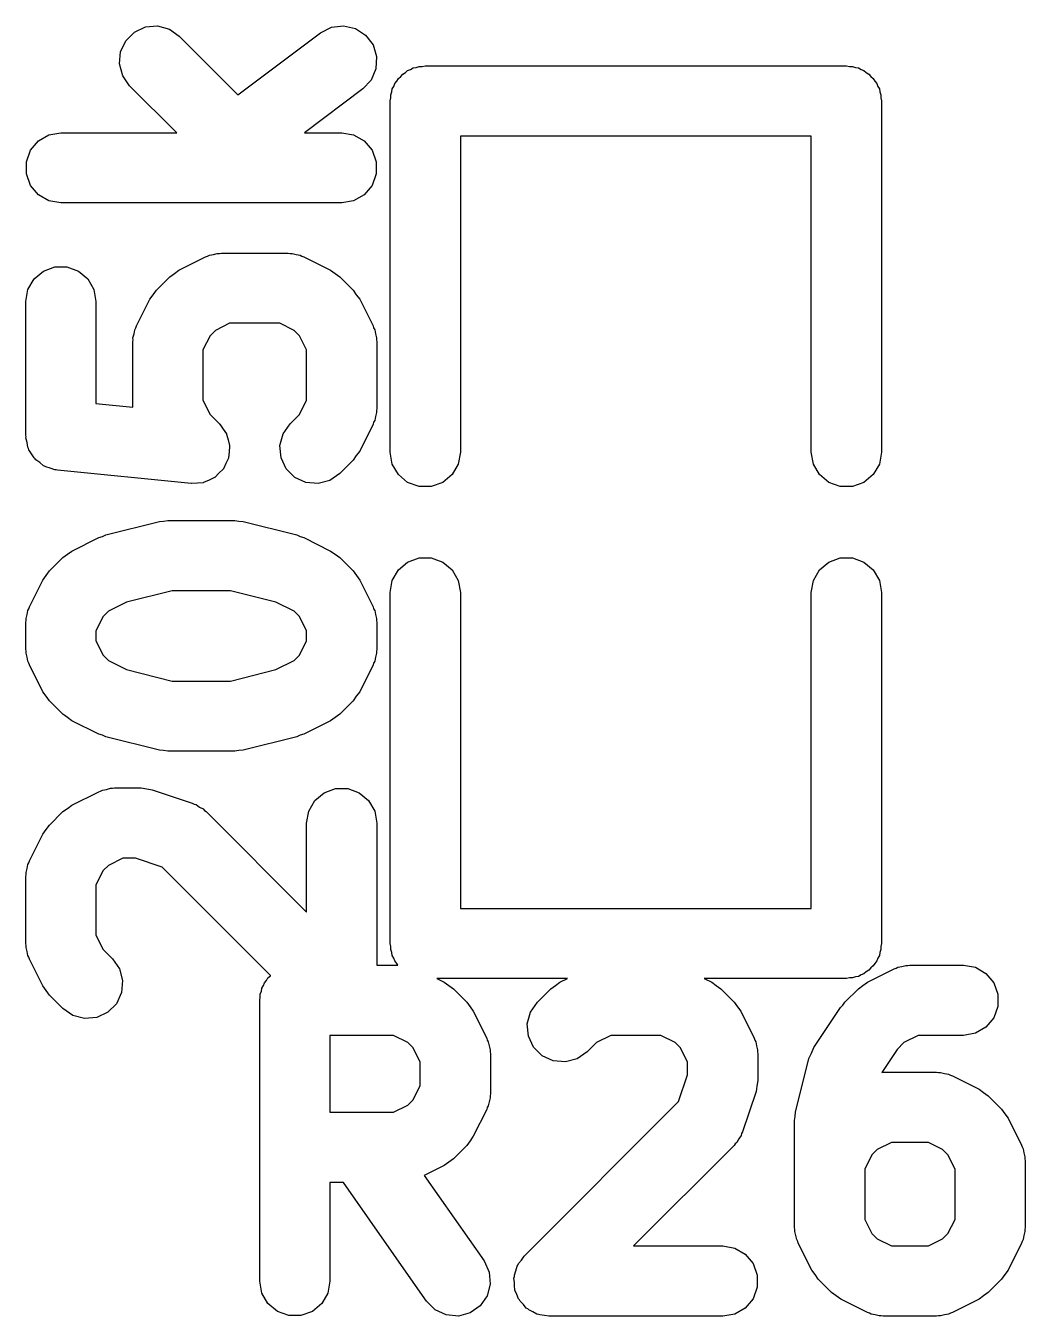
# Model space of a CAD drawing. Extents: x 51 to 137, y -158 to -25.
# Drawn here: x 95.67 to 97.478, y -59.612 to -57.278 of the extents above; entities that cross this region are included whole.
import ezdxf

# ---------------------------------------------------------------- set-up
doc = ezdxf.new("R2010")
doc.units = 0
doc.header["$MEASUREMENT"] = 0
doc.layers.add('BLACK', color=7, linetype='CONTINUOUS')

msp = doc.modelspace()

# ---------------------------------------------------------------- linework, layer by layer
at = {"layer": 'Black'}
for p, q in [((95.8667, -57.2896), (95.8867, -57.2803)), ((95.8867, -57.2803), (95.9087, -57.2784)), ((95.9087, -57.2784), (95.93, -57.2841)), ((96.2037, -57.2908), (96.2234, -57.2809)), ((96.2234, -57.2809), (96.2453, -57.2782)), ((96.2453, -57.2782), (96.2668, -57.2832)), ((96.2668, -57.2832), (96.2852, -57.2953)), ((95.8418, -57.3252), (95.8511, -57.3052)), ((95.8511, -57.3052), (95.8667, -57.2896)), ((95.93, -57.2841), (95.948, -57.2967)), ((95.948, -57.2967), (96.0542, -57.4029)), ((96.0542, -57.4029), (96.2037, -57.2908)), ((96.2852, -57.2953), (96.2985, -57.3129)), ((95.8399, -57.3472), (95.8418, -57.3252)), ((96.2985, -57.3129), (96.3049, -57.334)), ((95.8456, -57.3685), (95.8399, -57.3472)), ((96.3049, -57.334), (96.3036, -57.3561)), ((96.3713, -57.3545), (96.3768, -57.3536)), ((96.3768, -57.3536), (96.382, -57.3517)), ((96.382, -57.3517), (96.3875, -57.3517)), ((96.3875, -57.3517), (96.393, -57.3507)), ((96.393, -57.3507), (97.155, -57.3507)), ((97.155, -57.3507), (97.1605, -57.3517)), ((97.1605, -57.3517), (97.166, -57.3517)), ((97.166, -57.3517), (97.1712, -57.3536)), ((97.1712, -57.3536), (97.1767, -57.3545)), ((95.8582, -57.3865), (95.8456, -57.3685)), ((96.295, -57.3763), (96.2799, -57.3924)), ((96.3036, -57.3561), (96.295, -57.3763)), ((96.3416, -57.3782), (96.3444, -57.3734)), ((96.3444, -57.3734), (96.3486, -57.3698)), ((96.3486, -57.3698), (96.3522, -57.3656)), ((96.3522, -57.3656), (96.357, -57.3628)), ((96.357, -57.3628), (96.3612, -57.3592)), ((96.3612, -57.3592), (96.3665, -57.3573)), ((96.3665, -57.3573), (96.3713, -57.3545)), ((97.1767, -57.3545), (97.1815, -57.3573)), ((97.1815, -57.3573), (97.1867, -57.3592)), ((97.1867, -57.3592), (97.191, -57.3628)), ((97.191, -57.3628), (97.1958, -57.3656)), ((97.1958, -57.3656), (97.1994, -57.3698)), ((97.1994, -57.3698), (97.2036, -57.3734)), ((97.2036, -57.3734), (97.2064, -57.3782)), ((95.9434, -57.4717), (95.8582, -57.3865)), ((96.2799, -57.3924), (96.1743, -57.4717)), ((96.3305, -57.4032), (96.3324, -57.3979)), ((96.3324, -57.3979), (96.3333, -57.3925)), ((96.3333, -57.3925), (96.3361, -57.3877)), ((96.3361, -57.3877), (96.338, -57.3824)), ((96.338, -57.3824), (96.3416, -57.3782)), ((97.2064, -57.3782), (97.21, -57.3824)), ((97.21, -57.3824), (97.2119, -57.3877)), ((97.2119, -57.3877), (97.2147, -57.3925)), ((97.2147, -57.3925), (97.2156, -57.3979)), ((97.2156, -57.3979), (97.2175, -57.4032)), ((96.3295, -57.4142), (96.3305, -57.4087)), ((96.3295, -58.0492), (96.3295, -57.4142)), ((96.3305, -57.4087), (96.3305, -57.4032)), ((97.2175, -57.4032), (97.2175, -57.4087)), ((97.2175, -57.4087), (97.2185, -57.4142)), ((97.2185, -57.4142), (97.2185, -58.0492)), ((95.6788, -57.5034), (95.693, -57.4865)), ((95.693, -57.4865), (95.7121, -57.4755)), ((95.7121, -57.4755), (95.7338, -57.4717)), ((95.7338, -57.4717), (95.9434, -57.4717)), ((96.1743, -57.4717), (96.2418, -57.4717)), ((96.2418, -57.4717), (96.2635, -57.4755)), ((96.2635, -57.4755), (96.2826, -57.4865)), ((96.2826, -57.4865), (96.2968, -57.5034)), ((97.0915, -57.4777), (96.4565, -57.4777)), ((96.4565, -57.4777), (96.4565, -58.0492)), ((97.0915, -58.0492), (97.0915, -57.4777)), ((95.6713, -57.5241), (95.6788, -57.5034)), ((96.2968, -57.5034), (96.3043, -57.5241)), ((95.6713, -57.5462), (95.6713, -57.5241)), ((96.3043, -57.5241), (96.3043, -57.5462)), ((95.6788, -57.5669), (95.6713, -57.5462)), ((96.3043, -57.5462), (96.2968, -57.5669)), ((95.693, -57.5838), (95.6788, -57.5669)), ((95.7121, -57.5948), (95.693, -57.5838)), ((96.2826, -57.5838), (96.2635, -57.5948)), ((96.2968, -57.5669), (96.2826, -57.5838)), ((95.7338, -57.5987), (95.7121, -57.5948)), ((96.2418, -57.5987), (95.7338, -57.5987)), ((96.2635, -57.5948), (96.2418, -57.5987)), ((95.9473, -57.7203), (95.9957, -57.6961)), ((95.9957, -57.6961), (95.9992, -57.695)), ((95.9992, -57.695), (96.0024, -57.6932)), ((96.0024, -57.6932), (96.0097, -57.6919)), ((96.0097, -57.6919), (96.0168, -57.6898)), ((96.0168, -57.6898), (96.0205, -57.69)), ((96.0205, -57.69), (96.0241, -57.6894)), ((96.0241, -57.6894), (96.145, -57.6894)), ((96.145, -57.6894), (96.1487, -57.69)), ((96.1487, -57.69), (96.1523, -57.6898)), ((96.1523, -57.6898), (96.1594, -57.6919)), ((96.1594, -57.6919), (96.1668, -57.6932)), ((96.1668, -57.6932), (96.1699, -57.695)), ((96.1699, -57.695), (96.1734, -57.6961)), ((96.1734, -57.6961), (96.2218, -57.7203)), ((95.6852, -57.7362), (95.7021, -57.7221)), ((95.7021, -57.7221), (95.7228, -57.7145)), ((95.7228, -57.7145), (95.7448, -57.7145)), ((95.7448, -57.7145), (95.7656, -57.7221)), ((95.7656, -57.7221), (95.7825, -57.7362)), ((95.9308, -57.7322), (95.9391, -57.7263)), ((95.9391, -57.7263), (95.9473, -57.7203)), ((96.2218, -57.7203), (96.23, -57.7263)), ((96.23, -57.7263), (96.2383, -57.7322)), ((95.6741, -57.7553), (95.6852, -57.7362)), ((95.7825, -57.7362), (95.7935, -57.7553)), ((95.9066, -57.7563), (95.9308, -57.7322)), ((96.2383, -57.7322), (96.2625, -57.7563)), ((95.6703, -57.7771), (95.6741, -57.7553)), ((95.7935, -57.7553), (95.7973, -57.7771)), ((95.8705, -57.8212), (95.8947, -57.7728)), ((95.8947, -57.7728), (95.9008, -57.7647)), ((95.9008, -57.7647), (95.9066, -57.7563)), ((96.2625, -57.7563), (96.2683, -57.7647)), ((96.2683, -57.7647), (96.2744, -57.7728)), ((96.2744, -57.7728), (96.2986, -57.8212)), ((95.6703, -58.019), (95.6703, -57.7771)), ((95.7973, -57.7771), (95.7973, -57.9615)), ((96.0391, -57.8164), (96.0133, -57.8292)), ((96.1301, -57.8164), (96.0391, -57.8164)), ((96.1558, -57.8292), (96.1301, -57.8164)), ((95.8642, -57.8424), (95.8664, -57.8352)), ((95.8645, -57.846), (95.8642, -57.8424)), ((95.8664, -57.8352), (95.8677, -57.8279)), ((95.8677, -57.8279), (95.8695, -57.8247)), ((95.8695, -57.8247), (95.8705, -57.8212)), ((96.0037, -57.8389), (95.9908, -57.8646)), ((96.0133, -57.8292), (96.0037, -57.8389)), ((96.1654, -57.8389), (96.1558, -57.8292)), ((96.1783, -57.8646), (96.1654, -57.8389)), ((96.2986, -57.8212), (96.2996, -57.8247)), ((96.2996, -57.8247), (96.3015, -57.8279)), ((96.3015, -57.8279), (96.3028, -57.8352)), ((96.3028, -57.8352), (96.3049, -57.8424)), ((96.3049, -57.8424), (96.3047, -57.846)), ((95.8638, -57.8496), (95.8645, -57.846)), ((95.8638, -57.9681), (95.8638, -57.8496)), ((95.9908, -57.8646), (95.9908, -57.9556)), ((96.1783, -57.9556), (96.1783, -57.8646)), ((96.3047, -57.846), (96.3053, -57.8496)), ((96.3053, -57.8496), (96.3053, -57.9706)), ((95.9908, -57.9556), (96.0037, -57.9813)), ((96.1654, -57.9813), (96.1783, -57.9556)), ((95.7973, -57.9615), (95.8638, -57.9681)), ((96.0037, -57.9813), (96.0206, -57.9983)), ((96.1485, -57.9983), (96.1654, -57.9813)), ((96.3049, -57.9778), (96.3028, -57.985)), ((96.3053, -57.9706), (96.3047, -57.9742)), ((96.3047, -57.9742), (96.3049, -57.9778)), ((96.0206, -57.9983), (96.0208, -57.9986)), ((96.0208, -57.9986), (96.0212, -57.9988)), ((96.0212, -57.9988), (96.0272, -58.0076)), ((96.1359, -58.0163), (96.1485, -57.9983)), ((96.2986, -57.999), (96.2744, -58.0474)), ((96.2996, -57.9955), (96.2986, -57.999)), ((96.3015, -57.9923), (96.2996, -57.9955)), ((96.3028, -57.985), (96.3015, -57.9923)), ((95.6707, -58.0213), (95.6703, -58.019)), ((95.6705, -58.0237), (95.6707, -58.0213)), ((95.6726, -58.0321), (95.6705, -58.0237)), ((96.0272, -58.0076), (96.0333, -58.0163)), ((96.0333, -58.0163), (96.0334, -58.0167)), ((96.0334, -58.0167), (96.0336, -58.017)), ((96.0336, -58.017), (96.0362, -58.0273)), ((96.0362, -58.0273), (96.039, -58.0376)), ((96.1302, -58.0376), (96.1359, -58.0163)), ((95.6741, -58.0407), (95.6726, -58.0321)), ((95.6753, -58.0428), (95.6741, -58.0407)), ((95.6759, -58.0451), (95.6753, -58.0428)), ((95.6808, -58.0523), (95.6759, -58.0451)), ((95.6852, -58.0598), (95.6808, -58.0523)), ((96.038, -58.0489), (96.0371, -58.0596)), ((96.039, -58.0384), (96.038, -58.0489)), ((96.039, -58.0376), (96.0389, -58.038)), ((96.0389, -58.038), (96.039, -58.0384)), ((96.1321, -58.0596), (96.1302, -58.0376)), ((96.2744, -58.0474), (96.2683, -58.0555)), ((96.3333, -58.0709), (96.3295, -58.0492)), ((96.4565, -58.0492), (96.4527, -58.0709)), ((97.0953, -58.0709), (97.0915, -58.0492)), ((97.2185, -58.0492), (97.2147, -58.0709)), ((95.687, -58.0613), (95.6852, -58.0598)), ((95.6884, -58.0633), (95.687, -58.0613)), ((95.6954, -58.0684), (95.6884, -58.0633)), ((95.7021, -58.074), (95.6954, -58.0684)), ((95.7043, -58.0748), (95.7021, -58.074)), ((95.7063, -58.0762), (95.7043, -58.0748)), ((95.7146, -58.0785), (95.7063, -58.0762)), ((96.0322, -58.0699), (96.0277, -58.0796)), ((96.0368, -58.0603), (96.0322, -58.0699)), ((96.0369, -58.06), (96.0368, -58.0603)), ((96.0371, -58.0596), (96.0369, -58.06)), ((96.1414, -58.0796), (96.1321, -58.0596)), ((96.2625, -58.0639), (96.2383, -58.0881)), ((96.2683, -58.0555), (96.2625, -58.0639)), ((96.3444, -58.09), (96.3333, -58.0709)), ((96.4527, -58.0709), (96.4416, -58.09)), ((97.1064, -58.09), (97.0953, -58.0709)), ((97.2147, -58.0709), (97.2036, -58.09)), ((95.7228, -58.0815), (95.7146, -58.0785)), ((95.7252, -58.0815), (95.7228, -58.0815)), ((95.7275, -58.0821), (95.7252, -58.0815)), ((95.9694, -58.1063), (95.7275, -58.0821)), ((96.0018, -58.1), (95.9921, -58.1045)), ((96.0115, -58.0956), (96.0018, -58.1)), ((96.0118, -58.0953), (96.0115, -58.0956)), ((96.0121, -58.0952), (96.0118, -58.0953)), ((96.0197, -58.0876), (96.0121, -58.0952)), ((96.0273, -58.0802), (96.0197, -58.0876)), ((96.0274, -58.0799), (96.0273, -58.0802)), ((96.0277, -58.0796), (96.0274, -58.0799)), ((96.157, -58.0952), (96.1414, -58.0796)), ((96.177, -58.1045), (96.157, -58.0952)), ((96.2203, -58.1007), (96.199, -58.1064)), ((96.2383, -58.0881), (96.2203, -58.1007)), ((96.3612, -58.1042), (96.3444, -58.09)), ((96.4416, -58.09), (96.4247, -58.1042)), ((97.1232, -58.1042), (97.1064, -58.09)), ((97.2036, -58.09), (97.1867, -58.1042)), ((95.9698, -58.1063), (95.9694, -58.1063)), ((95.9702, -58.1064), (95.9698, -58.1063)), ((95.9808, -58.1055), (95.9702, -58.1064)), ((95.9914, -58.1047), (95.9808, -58.1055)), ((95.9917, -58.1045), (95.9914, -58.1047)), ((95.9921, -58.1045), (95.9917, -58.1045)), ((96.199, -58.1064), (96.177, -58.1045)), ((96.382, -58.1117), (96.3612, -58.1042)), ((96.404, -58.1117), (96.382, -58.1117)), ((96.4247, -58.1042), (96.404, -58.1117)), ((97.144, -58.1117), (97.1232, -58.1042)), ((97.166, -58.1117), (97.144, -58.1117)), ((97.1867, -58.1042), (97.166, -58.1117)), ((95.8152, -58.1993), (95.9119, -58.1751)), ((95.9119, -58.1751), (95.9197, -58.1745)), ((95.9197, -58.1745), (95.9273, -58.1732)), ((95.9273, -58.1732), (96.0483, -58.1732)), ((96.0483, -58.1732), (96.0559, -58.1745)), ((96.0559, -58.1745), (96.0637, -58.1751)), ((96.0637, -58.1751), (96.1604, -58.1993)), ((95.7538, -58.2283), (95.8022, -58.2041)), ((95.8022, -58.2041), (95.8088, -58.2021)), ((95.8088, -58.2021), (95.8152, -58.1993)), ((96.1604, -58.1993), (96.1668, -58.2021)), ((96.1668, -58.2021), (96.1734, -58.2041)), ((96.1734, -58.2041), (96.2218, -58.2283)), ((95.7131, -58.2643), (95.7373, -58.2402)), ((95.7373, -58.2402), (95.7456, -58.2343)), ((95.7456, -58.2343), (95.7538, -58.2283)), ((96.2218, -58.2283), (96.23, -58.2343)), ((96.23, -58.2343), (96.2383, -58.2402)), ((96.2383, -58.2402), (96.2625, -58.2643)), ((96.3612, -58.2482), (96.382, -58.2407)), ((96.382, -58.2407), (96.404, -58.2407)), ((96.404, -58.2407), (96.4247, -58.2482)), ((97.1232, -58.2482), (97.144, -58.2407)), ((97.144, -58.2407), (97.166, -58.2407)), ((97.166, -58.2407), (97.1867, -58.2482)), ((96.3333, -58.2815), (96.3444, -58.2624)), ((96.3444, -58.2624), (96.3612, -58.2482)), ((96.4247, -58.2482), (96.4416, -58.2624)), ((96.4416, -58.2624), (96.4527, -58.2815)), ((97.0953, -58.2815), (97.1064, -58.2624)), ((97.1064, -58.2624), (97.1232, -58.2482)), ((97.1867, -58.2482), (97.2036, -58.2624)), ((97.2036, -58.2624), (97.2147, -58.2815)), ((95.677, -58.3292), (95.7012, -58.2809)), ((95.7012, -58.2809), (95.7073, -58.2727)), ((95.7073, -58.2727), (95.7131, -58.2643)), ((96.2625, -58.2643), (96.2684, -58.2727)), ((96.2684, -58.2727), (96.2744, -58.2808)), ((96.2744, -58.2808), (96.2986, -58.3292)), ((96.3295, -58.3032), (96.3333, -58.2815)), ((96.4527, -58.2815), (96.4565, -58.3032)), ((97.0915, -58.3032), (97.0953, -58.2815)), ((97.2147, -58.2815), (97.2185, -58.3032)), ((95.9351, -58.3002), (95.8527, -58.3208)), ((96.0405, -58.3002), (95.9351, -58.3002)), ((96.1229, -58.3208), (96.0405, -58.3002)), ((96.3295, -58.9382), (96.3295, -58.3032)), ((96.4565, -58.3032), (96.4565, -58.8747)), ((97.0915, -58.8747), (97.0915, -58.3032)), ((97.2185, -58.3032), (97.2185, -58.9382)), ((95.6741, -58.3359), (95.676, -58.3327)), ((95.676, -58.3327), (95.677, -58.3292)), ((95.8527, -58.3208), (95.8198, -58.3372)), ((96.1558, -58.3372), (96.1229, -58.3208)), ((96.2986, -58.3292), (96.2996, -58.3327)), ((96.2996, -58.3327), (96.3015, -58.3359)), ((95.6703, -58.3576), (95.6709, -58.354)), ((95.6707, -58.3504), (95.6728, -58.3432)), ((95.6709, -58.354), (95.6707, -58.3504)), ((95.6728, -58.3432), (95.6741, -58.3359)), ((95.8102, -58.3469), (95.7973, -58.3726)), ((95.8198, -58.3372), (95.8102, -58.3469)), ((96.1654, -58.3469), (96.1558, -58.3372)), ((96.1783, -58.3726), (96.1654, -58.3469)), ((96.3015, -58.3359), (96.3028, -58.3432)), ((96.3028, -58.3432), (96.3049, -58.3504)), ((96.3049, -58.3504), (96.3047, -58.354)), ((96.3047, -58.354), (96.3053, -58.3576)), ((95.6703, -58.406), (95.6703, -58.3576)), ((95.7973, -58.3726), (95.7973, -58.391)), ((96.1783, -58.391), (96.1783, -58.3726)), ((96.3053, -58.3576), (96.3053, -58.406)), ((95.7973, -58.391), (95.8102, -58.4168)), ((96.1654, -58.4168), (96.1783, -58.391)), ((95.6709, -58.4096), (95.6703, -58.406)), ((95.6707, -58.4133), (95.6709, -58.4096)), ((95.6728, -58.4204), (95.6707, -58.4133)), ((95.6741, -58.4277), (95.6728, -58.4204)), ((95.8102, -58.4168), (95.8198, -58.4264)), ((95.8198, -58.4264), (95.8527, -58.4429)), ((96.1229, -58.4429), (96.1558, -58.4264)), ((96.1558, -58.4264), (96.1654, -58.4168)), ((96.3028, -58.4204), (96.3015, -58.4277)), ((96.3049, -58.4133), (96.3028, -58.4204)), ((96.3053, -58.406), (96.3047, -58.4096)), ((96.3047, -58.4096), (96.3049, -58.4133)), ((95.676, -58.4309), (95.6741, -58.4277)), ((95.677, -58.4344), (95.676, -58.4309)), ((95.7012, -58.4828), (95.677, -58.4344)), ((95.8527, -58.4429), (95.9351, -58.4635)), ((96.0405, -58.4635), (96.1229, -58.4429)), ((96.2986, -58.4344), (96.2744, -58.4828)), ((96.2996, -58.4309), (96.2986, -58.4344)), ((96.3015, -58.4277), (96.2996, -58.4309)), ((95.9351, -58.4635), (96.0405, -58.4635)), ((95.7073, -58.491), (95.7012, -58.4828)), ((95.7131, -58.4993), (95.7073, -58.491)), ((96.2683, -58.491), (96.2625, -58.4993)), ((96.2744, -58.4828), (96.2683, -58.491)), ((95.7373, -58.5235), (95.7131, -58.4993)), ((96.2625, -58.4993), (96.2383, -58.5235)), ((95.7456, -58.5293), (95.7373, -58.5235)), ((95.7538, -58.5354), (95.7456, -58.5293)), ((95.8022, -58.5596), (95.7538, -58.5354)), ((96.2218, -58.5354), (96.1783, -58.5571)), ((96.23, -58.5293), (96.2218, -58.5354)), ((96.2383, -58.5235), (96.23, -58.5293)), ((95.8088, -58.5615), (95.8022, -58.5596)), ((95.8152, -58.5644), (95.8088, -58.5615)), ((95.9119, -58.5886), (95.8152, -58.5644)), ((96.1604, -58.5644), (96.0637, -58.5886)), ((96.1668, -58.5615), (96.1604, -58.5644)), ((96.1734, -58.5596), (96.1668, -58.5615)), ((96.1783, -58.5571), (96.1734, -58.5596)), ((95.9197, -58.5891), (95.9119, -58.5886)), ((95.9273, -58.5905), (95.9197, -58.5891)), ((96.0483, -58.5905), (95.9273, -58.5905)), ((96.0559, -58.5891), (96.0483, -58.5905)), ((96.0637, -58.5886), (96.0559, -58.5891)), ((95.8057, -58.6626), (95.8089, -58.6608)), ((95.8089, -58.6608), (95.8162, -58.6595)), ((95.8162, -58.6595), (95.8233, -58.6574)), ((95.8233, -58.6574), (95.827, -58.6576)), ((95.827, -58.6576), (95.8306, -58.657)), ((95.8306, -58.657), (95.879, -58.657)), ((95.879, -58.657), (95.889, -58.6588)), ((95.889, -58.6588), (95.899, -58.6602)), ((95.899, -58.6602), (95.9716, -58.6844)), ((96.2101, -58.6655), (96.2308, -58.658)), ((96.2308, -58.658), (96.2528, -58.658)), ((96.2528, -58.658), (96.2736, -58.6655)), ((95.7538, -58.6879), (95.8022, -58.6637)), ((95.8022, -58.6637), (95.8057, -58.6626)), ((96.1821, -58.6988), (96.1932, -58.6797)), ((96.1932, -58.6797), (96.2101, -58.6655)), ((96.2736, -58.6655), (96.2905, -58.6797)), ((96.2905, -58.6797), (96.3015, -58.6988)), ((95.7131, -58.724), (95.7373, -58.6998)), ((95.7373, -58.6998), (95.7456, -58.694)), ((95.7456, -58.694), (95.7538, -58.6879)), ((95.9716, -58.6844), (95.9748, -58.6862)), ((95.9748, -58.6862), (95.9784, -58.6871)), ((95.9784, -58.6871), (95.9845, -58.6914)), ((95.9845, -58.6914), (95.991, -58.6949)), ((95.991, -58.6949), (95.9934, -58.6977)), ((95.9934, -58.6977), (95.9964, -58.6998)), ((95.9964, -58.6998), (96.1783, -58.8817)), ((96.1783, -58.7205), (96.1821, -58.6988)), ((96.3015, -58.6988), (96.3053, -58.7205)), ((95.7073, -58.7323), (95.7131, -58.724)), ((96.1783, -58.8817), (96.1783, -58.7205)), ((96.3053, -58.7205), (96.3053, -58.9775)), ((95.677, -58.7888), (95.7012, -58.7405)), ((95.7012, -58.7405), (95.7073, -58.7323)), ((95.6728, -58.8029), (95.6741, -58.7955)), ((95.6741, -58.7955), (95.676, -58.7924)), ((95.676, -58.7924), (95.677, -58.7888)), ((95.8198, -58.7969), (95.8102, -58.8065)), ((95.8456, -58.784), (95.8198, -58.7969)), ((95.8686, -58.784), (95.8456, -58.784)), ((95.9172, -58.8002), (95.8686, -58.784)), ((96.1132, -58.9961), (95.9172, -58.8002)), ((95.6703, -58.8172), (95.6709, -58.8136)), ((95.6703, -58.9382), (95.6703, -58.8172)), ((95.6707, -58.81), (95.6728, -58.8029)), ((95.6709, -58.8136), (95.6707, -58.81)), ((95.8102, -58.8065), (95.7973, -58.8322)), ((95.7973, -58.8322), (95.7973, -58.9232)), ((96.4565, -58.8747), (97.0915, -58.8747)), ((95.6709, -58.9418), (95.6703, -58.9382)), ((95.7973, -58.9232), (95.8102, -58.949)), ((96.3305, -58.9437), (96.3295, -58.9382)), ((97.2185, -58.9382), (97.2175, -58.9437)), ((95.6707, -58.9455), (95.6709, -58.9418)), ((95.6728, -58.9526), (95.6707, -58.9455)), ((95.6741, -58.9599), (95.6728, -58.9526)), ((95.676, -58.9631), (95.6741, -58.9599)), ((95.677, -58.9666), (95.676, -58.9631)), ((95.8102, -58.949), (95.8271, -58.9659)), ((96.3305, -58.9492), (96.3305, -58.9437)), ((96.3324, -58.9544), (96.3305, -58.9492)), ((96.3333, -58.9599), (96.3324, -58.9544)), ((96.3361, -58.9647), (96.3333, -58.9599)), ((97.2147, -58.9599), (97.2119, -58.9647)), ((97.2156, -58.9544), (97.2147, -58.9599)), ((97.2175, -58.9492), (97.2156, -58.9544)), ((97.2175, -58.9437), (97.2175, -58.9492)), ((95.7012, -59.015), (95.677, -58.9666)), ((95.8271, -58.9659), (95.8397, -58.9839)), ((95.8397, -58.9839), (95.8454, -59.0052)), ((96.3053, -58.9775), (96.3435, -58.9775)), ((96.338, -58.9699), (96.3361, -58.9647)), ((96.3416, -58.9742), (96.338, -58.9699)), ((96.3435, -58.9775), (96.3416, -58.9742)), ((97.1958, -58.9868), (97.191, -58.9896)), ((97.1931, -59.0084), (97.2415, -58.9842)), ((97.1994, -58.9826), (97.1958, -58.9868)), ((97.2036, -58.979), (97.1994, -58.9826)), ((97.2064, -58.9742), (97.2036, -58.979)), ((97.21, -58.9699), (97.2064, -58.9742)), ((97.2119, -58.9647), (97.21, -58.9699)), ((97.2415, -58.9842), (97.245, -58.9832)), ((97.245, -58.9832), (97.2482, -58.9813)), ((97.2482, -58.9813), (97.2555, -58.98)), ((97.2555, -58.98), (97.2626, -58.9779)), ((97.2626, -58.9779), (97.2663, -58.9781)), ((97.2663, -58.9781), (97.2699, -58.9775)), ((97.2699, -58.9775), (97.3667, -58.9775)), ((97.3667, -58.9775), (97.3884, -58.9813)), ((97.3884, -58.9813), (97.4075, -58.9924)), ((95.8454, -59.0052), (95.8435, -59.0272)), ((96.1002, -59.0145), (96.1021, -59.0093)), ((96.1021, -59.0093), (96.1057, -59.005)), ((96.1057, -59.005), (96.1085, -59.0002)), ((96.1085, -59.0002), (96.1128, -58.9966)), ((96.1128, -58.9966), (96.1132, -58.9961)), ((96.6502, -59.0017), (96.414, -59.0017)), ((96.414, -59.0017), (96.4274, -59.0084)), ((96.4274, -59.0084), (96.4356, -59.0145)), ((96.6286, -59.0145), (96.6367, -59.0084)), ((96.6367, -59.0084), (96.6502, -59.0017)), ((97.155, -59.0017), (96.8978, -59.0017)), ((96.8978, -59.0017), (96.9113, -59.0084)), ((96.9113, -59.0084), (96.9194, -59.0145)), ((97.1605, -59.0007), (97.155, -59.0017)), ((97.166, -59.0007), (97.1605, -59.0007)), ((97.1712, -58.9988), (97.166, -59.0007)), ((97.1767, -58.9979), (97.1712, -58.9988)), ((97.1815, -58.9951), (97.1767, -58.9979)), ((97.1867, -58.9932), (97.1815, -58.9951)), ((97.185, -59.0145), (97.1931, -59.0084)), ((97.191, -58.9896), (97.1867, -58.9932)), ((97.4075, -58.9924), (97.4217, -59.0093)), ((97.4217, -59.0093), (97.4292, -59.03)), ((95.7073, -59.0232), (95.7012, -59.015)), ((95.7131, -59.0315), (95.7073, -59.0232)), ((95.7373, -59.0557), (95.7131, -59.0315)), ((95.8435, -59.0272), (95.8342, -59.0472)), ((96.0946, -59.03), (96.0965, -59.0248)), ((96.0946, -59.0355), (96.0946, -59.03)), ((96.0965, -59.0248), (96.0975, -59.0193)), ((96.0975, -59.0193), (96.1002, -59.0145)), ((96.4356, -59.0145), (96.4439, -59.0203)), ((96.4439, -59.0203), (96.4681, -59.0445)), ((96.5961, -59.0445), (96.6202, -59.0203)), ((96.6202, -59.0203), (96.6286, -59.0145)), ((96.9194, -59.0145), (96.9278, -59.0203)), ((96.9278, -59.0203), (96.9519, -59.0445)), ((97.1524, -59.0445), (97.1766, -59.0203)), ((97.1766, -59.0203), (97.185, -59.0145)), ((97.4292, -59.03), (97.4292, -59.052)), ((95.7554, -59.0683), (95.7373, -59.0557)), ((95.8342, -59.0472), (95.8186, -59.0628)), ((96.0936, -59.041), (96.0946, -59.0355)), ((96.0936, -59.549), (96.0936, -59.041)), ((96.4681, -59.0445), (96.474, -59.0528)), ((96.474, -59.0528), (96.48, -59.061)), ((96.5834, -59.0626), (96.5961, -59.0445)), ((96.9519, -59.0445), (96.9578, -59.0528)), ((96.9578, -59.0528), (96.9638, -59.061)), ((97.0961, -59.1267), (97.1445, -59.0542)), ((97.1445, -59.0542), (97.1488, -59.0496)), ((97.1488, -59.0496), (97.1524, -59.0445)), ((97.4292, -59.052), (97.4217, -59.0728)), ((95.7767, -59.074), (95.7554, -59.0683)), ((95.7986, -59.0721), (95.7767, -59.074)), ((95.8186, -59.0628), (95.7986, -59.0721)), ((96.48, -59.061), (96.5042, -59.1094)), ((96.5777, -59.0839), (96.5834, -59.0626)), ((96.9638, -59.061), (96.988, -59.1094)), ((97.4217, -59.0728), (97.4075, -59.0897)), ((96.5796, -59.1058), (96.5777, -59.0839)), ((97.3884, -59.1007), (97.3667, -59.1045)), ((97.4075, -59.0897), (97.3884, -59.1007)), ((96.2206, -59.1045), (96.2206, -59.2436)), ((96.3357, -59.1045), (96.2206, -59.1045)), ((96.3614, -59.1174), (96.3357, -59.1045)), ((96.371, -59.127), (96.3614, -59.1174)), ((96.3839, -59.1528), (96.371, -59.127)), ((96.5042, -59.1094), (96.5053, -59.1129)), ((96.5053, -59.1129), (96.5071, -59.1161)), ((96.5071, -59.1161), (96.5084, -59.1234)), ((96.5084, -59.1234), (96.5105, -59.1305)), ((96.5889, -59.1258), (96.5796, -59.1058)), ((96.6045, -59.1414), (96.5889, -59.1258)), ((96.7028, -59.1174), (96.6859, -59.1343)), ((96.7285, -59.1045), (96.7028, -59.1174)), ((96.8195, -59.1045), (96.7285, -59.1045)), ((96.8452, -59.1174), (96.8195, -59.1045)), ((96.8549, -59.127), (96.8452, -59.1174)), ((96.8677, -59.1528), (96.8549, -59.127)), ((96.988, -59.1094), (96.9891, -59.1129)), ((96.9891, -59.1129), (96.9909, -59.1161)), ((96.9909, -59.1161), (96.9922, -59.1234)), ((96.9922, -59.1234), (96.9943, -59.1305)), ((97.0918, -59.1366), (97.0961, -59.1267)), ((97.2591, -59.1174), (97.2467, -59.1298)), ((97.2849, -59.1045), (97.2591, -59.1174)), ((97.3667, -59.1045), (97.2849, -59.1045)), ((96.5105, -59.1305), (96.5103, -59.1342)), ((96.5103, -59.1342), (96.5109, -59.1378)), ((96.5109, -59.1378), (96.5109, -59.2103)), ((96.6245, -59.1507), (96.6045, -59.1414)), ((96.6465, -59.1526), (96.6245, -59.1507)), ((96.6678, -59.1469), (96.6465, -59.1526)), ((96.6859, -59.1343), (96.6678, -59.1469)), ((96.9943, -59.1305), (96.9941, -59.1342)), ((96.9941, -59.1342), (96.9947, -59.1378)), ((96.9947, -59.1378), (96.9947, -59.1862)), ((97.0632, -59.2433), (97.0873, -59.1466)), ((97.0873, -59.1466), (97.0918, -59.1366)), ((97.2467, -59.1298), (97.2189, -59.1715)), ((96.3839, -59.1954), (96.3839, -59.1528)), ((96.8677, -59.1758), (96.8677, -59.1528)), ((97.2189, -59.1715), (97.2215, -59.171)), ((97.2215, -59.171), (97.3183, -59.171)), ((97.3183, -59.171), (97.3219, -59.1717)), ((97.3219, -59.1717), (97.3255, -59.1715)), ((97.3255, -59.1715), (97.3327, -59.1736)), ((97.3327, -59.1736), (97.34, -59.1749)), ((96.371, -59.2211), (96.3839, -59.1954)), ((96.8515, -59.2244), (96.8677, -59.1758)), ((96.993, -59.1962), (96.9915, -59.2062)), ((96.9947, -59.1862), (96.993, -59.1962)), ((97.34, -59.1749), (97.3432, -59.1767)), ((97.3432, -59.1767), (97.3467, -59.1777)), ((97.3467, -59.1777), (97.3951, -59.2019)), ((96.3614, -59.2307), (96.371, -59.2211)), ((96.5105, -59.2176), (96.5084, -59.2247)), ((96.5109, -59.2103), (96.5103, -59.2139)), ((96.5103, -59.2139), (96.5105, -59.2176)), ((96.9915, -59.2062), (96.9673, -59.2788)), ((97.3951, -59.2019), (97.4032, -59.208)), ((97.4032, -59.208), (97.4116, -59.2138)), ((97.4116, -59.2138), (97.4358, -59.238)), ((96.2206, -59.2436), (96.3357, -59.2436)), ((96.3357, -59.2436), (96.3614, -59.2307)), ((96.5042, -59.2387), (96.48, -59.2871)), ((96.5053, -59.2352), (96.5042, -59.2387)), ((96.5071, -59.2321), (96.5053, -59.2352)), ((96.5084, -59.2247), (96.5071, -59.2321)), ((96.5719, -59.5041), (96.8515, -59.2244)), ((97.0626, -59.2511), (97.0632, -59.2433)), ((97.4358, -59.238), (97.4416, -59.2463)), ((97.0613, -59.2587), (97.0626, -59.2511)), ((97.0613, -59.4522), (97.0613, -59.2587)), ((97.4416, -59.2463), (97.4477, -59.2545)), ((97.4477, -59.2545), (97.4718, -59.3029)), ((96.48, -59.2871), (96.474, -59.2953)), ((96.9646, -59.2856), (96.9603, -59.2917)), ((96.9655, -59.282), (96.9646, -59.2856)), ((96.9673, -59.2788), (96.9655, -59.282)), ((96.4681, -59.3036), (96.4439, -59.3278)), ((96.474, -59.2953), (96.4681, -59.3036)), ((96.9519, -59.3036), (96.7701, -59.4855)), ((96.954, -59.3006), (96.9519, -59.3036)), ((96.9568, -59.2982), (96.954, -59.3006)), ((96.9603, -59.2917), (96.9568, -59.2982)), ((97.2108, -59.3109), (97.2011, -59.3205)), ((97.2365, -59.298), (97.2108, -59.3109)), ((97.3033, -59.298), (97.2365, -59.298)), ((97.3291, -59.3109), (97.3033, -59.298)), ((97.3387, -59.3205), (97.3291, -59.3109)), ((97.4718, -59.3029), (97.4729, -59.3064)), ((97.4729, -59.3064), (97.4747, -59.3096)), ((97.4747, -59.3096), (97.476, -59.3169)), ((96.4356, -59.3336), (96.4274, -59.3397)), ((96.4439, -59.3278), (96.4356, -59.3336)), ((97.2011, -59.3205), (97.1883, -59.3463)), ((97.3515, -59.3463), (97.3387, -59.3205)), ((97.476, -59.3169), (97.4781, -59.324)), ((97.4781, -59.324), (97.4779, -59.3277)), ((97.4779, -59.3277), (97.4785, -59.3313)), ((97.4785, -59.3313), (97.4785, -59.4522)), ((96.4274, -59.3397), (96.3911, -59.3579)), ((96.3911, -59.3579), (96.4994, -59.5126)), ((97.1883, -59.3463), (97.1883, -59.4373)), ((97.3515, -59.4373), (97.3515, -59.3463)), ((96.2206, -59.3706), (96.2206, -59.549)), ((96.245, -59.3706), (96.2206, -59.3706)), ((96.3839, -59.569), (96.245, -59.3706)), ((97.0619, -59.4559), (97.0613, -59.4522)), ((97.1883, -59.4373), (97.2011, -59.463)), ((97.3387, -59.463), (97.3515, -59.4373)), ((97.4785, -59.4522), (97.4779, -59.4559)), ((97.0617, -59.4595), (97.0619, -59.4559)), ((97.0638, -59.4666), (97.0617, -59.4595)), ((97.0651, -59.474), (97.0638, -59.4666)), ((97.0669, -59.4771), (97.0651, -59.474)), ((97.068, -59.4806), (97.0669, -59.4771)), ((97.2011, -59.463), (97.2108, -59.4726)), ((97.2108, -59.4726), (97.2365, -59.4855)), ((97.3033, -59.4855), (97.3291, -59.4726)), ((97.3291, -59.4726), (97.3387, -59.463)), ((97.4729, -59.4771), (97.4718, -59.4806)), ((97.4747, -59.474), (97.4729, -59.4771)), ((97.476, -59.4666), (97.4747, -59.474)), ((97.4781, -59.4595), (97.476, -59.4666)), ((97.4779, -59.4559), (97.4781, -59.4595)), ((96.7701, -59.4855), (96.9312, -59.4855)), ((96.9312, -59.4855), (96.953, -59.4893)), ((96.953, -59.4893), (96.9721, -59.5004)), ((96.9721, -59.5004), (96.9862, -59.5173)), ((97.0922, -59.529), (97.068, -59.4806)), ((97.2365, -59.4855), (97.3033, -59.4855)), ((97.4718, -59.4806), (97.4477, -59.529)), ((96.4994, -59.5126), (96.5088, -59.5326)), ((96.5571, -59.5302), (96.5592, -59.5222)), ((96.5592, -59.5222), (96.5608, -59.5199)), ((96.5608, -59.5199), (96.5618, -59.5173)), ((96.5618, -59.5173), (96.5671, -59.5109)), ((96.5671, -59.5109), (96.5719, -59.5041)), ((96.9862, -59.5173), (96.9938, -59.538)), ((96.5088, -59.5326), (96.5107, -59.5546)), ((96.5535, -59.5435), (96.5542, -59.5408)), ((96.5542, -59.5517), (96.5535, -59.5435)), ((96.5542, -59.538), (96.5571, -59.5302)), ((96.5542, -59.5408), (96.5542, -59.538)), ((96.9938, -59.538), (96.9938, -59.56)), ((97.0982, -59.5372), (97.0922, -59.529)), ((97.1041, -59.5455), (97.0982, -59.5372)), ((97.1282, -59.5697), (97.1041, -59.5455)), ((97.4358, -59.5455), (97.4116, -59.5697)), ((97.4416, -59.5372), (97.4358, -59.5455)), ((97.4477, -59.529), (97.4416, -59.5372)), ((96.0975, -59.5707), (96.0936, -59.549)), ((96.1085, -59.5898), (96.0975, -59.5707)), ((96.2168, -59.5707), (96.2058, -59.5898)), ((96.2206, -59.549), (96.2168, -59.5707)), ((96.3954, -59.5854), (96.3839, -59.569)), ((96.5107, -59.5546), (96.505, -59.5759)), ((96.5542, -59.56), (96.5542, -59.5517)), ((96.5552, -59.5627), (96.5542, -59.56)), ((96.5554, -59.5654), (96.5552, -59.5627)), ((96.5589, -59.573), (96.5554, -59.5654)), ((96.9938, -59.56), (96.9862, -59.5808)), ((97.1366, -59.5756), (97.1282, -59.5697)), ((97.4116, -59.5697), (97.4032, -59.5755)), ((96.1254, -59.604), (96.1085, -59.5898)), ((96.2058, -59.5898), (96.1889, -59.604)), ((96.411, -59.601), (96.3954, -59.5854)), ((96.4923, -59.5939), (96.4743, -59.6066)), ((96.505, -59.5759), (96.4923, -59.5939)), ((96.5618, -59.5808), (96.5589, -59.573)), ((96.5636, -59.5829), (96.5618, -59.5808)), ((96.5647, -59.5854), (96.5636, -59.5829)), ((96.5706, -59.5913), (96.5647, -59.5854)), ((96.5759, -59.5977), (96.5706, -59.5913)), ((96.9862, -59.5808), (96.9721, -59.5977)), ((97.1447, -59.5816), (97.1366, -59.5756)), ((97.1931, -59.6058), (97.1447, -59.5816)), ((97.3951, -59.5816), (97.3515, -59.6034)), ((97.4032, -59.5755), (97.3951, -59.5816)), ((96.1461, -59.6115), (96.1254, -59.604)), ((96.1682, -59.6115), (96.1461, -59.6115)), ((96.1889, -59.604), (96.1682, -59.6115)), ((96.431, -59.6103), (96.411, -59.601)), ((96.453, -59.6123), (96.431, -59.6103)), ((96.4743, -59.6066), (96.453, -59.6123)), ((96.5784, -59.5991), (96.5759, -59.5977)), ((96.5803, -59.601), (96.5784, -59.5991)), ((96.5879, -59.6045), (96.5803, -59.601)), ((96.595, -59.6087), (96.5879, -59.6045)), ((96.5978, -59.6092), (96.595, -59.6087)), ((96.6003, -59.6103), (96.5978, -59.6092)), ((96.6086, -59.6111), (96.6003, -59.6103)), ((96.6168, -59.6125), (96.6086, -59.6111)), ((96.9312, -59.6125), (96.6168, -59.6125)), ((96.953, -59.6087), (96.9312, -59.6125)), ((96.9721, -59.5977), (96.953, -59.6087)), ((97.1966, -59.6068), (97.1931, -59.6058)), ((97.1998, -59.6087), (97.1966, -59.6068)), ((97.2071, -59.61), (97.1998, -59.6087)), ((97.2143, -59.6121), (97.2071, -59.61)), ((97.2179, -59.6119), (97.2143, -59.6121)), ((97.2215, -59.6125), (97.2179, -59.6119)), ((97.3183, -59.6125), (97.2215, -59.6125)), ((97.3219, -59.6119), (97.3183, -59.6125)), ((97.3255, -59.6121), (97.3219, -59.6119)), ((97.3327, -59.61), (97.3255, -59.6121)), ((97.34, -59.6087), (97.3327, -59.61)), ((97.3432, -59.6068), (97.34, -59.6087)), ((97.3467, -59.6058), (97.3432, -59.6068)), ((97.3515, -59.6034), (97.3467, -59.6058))]:
    msp.add_line(p, q, dxfattribs=at)

doc.saveas('drawing.dxf')
